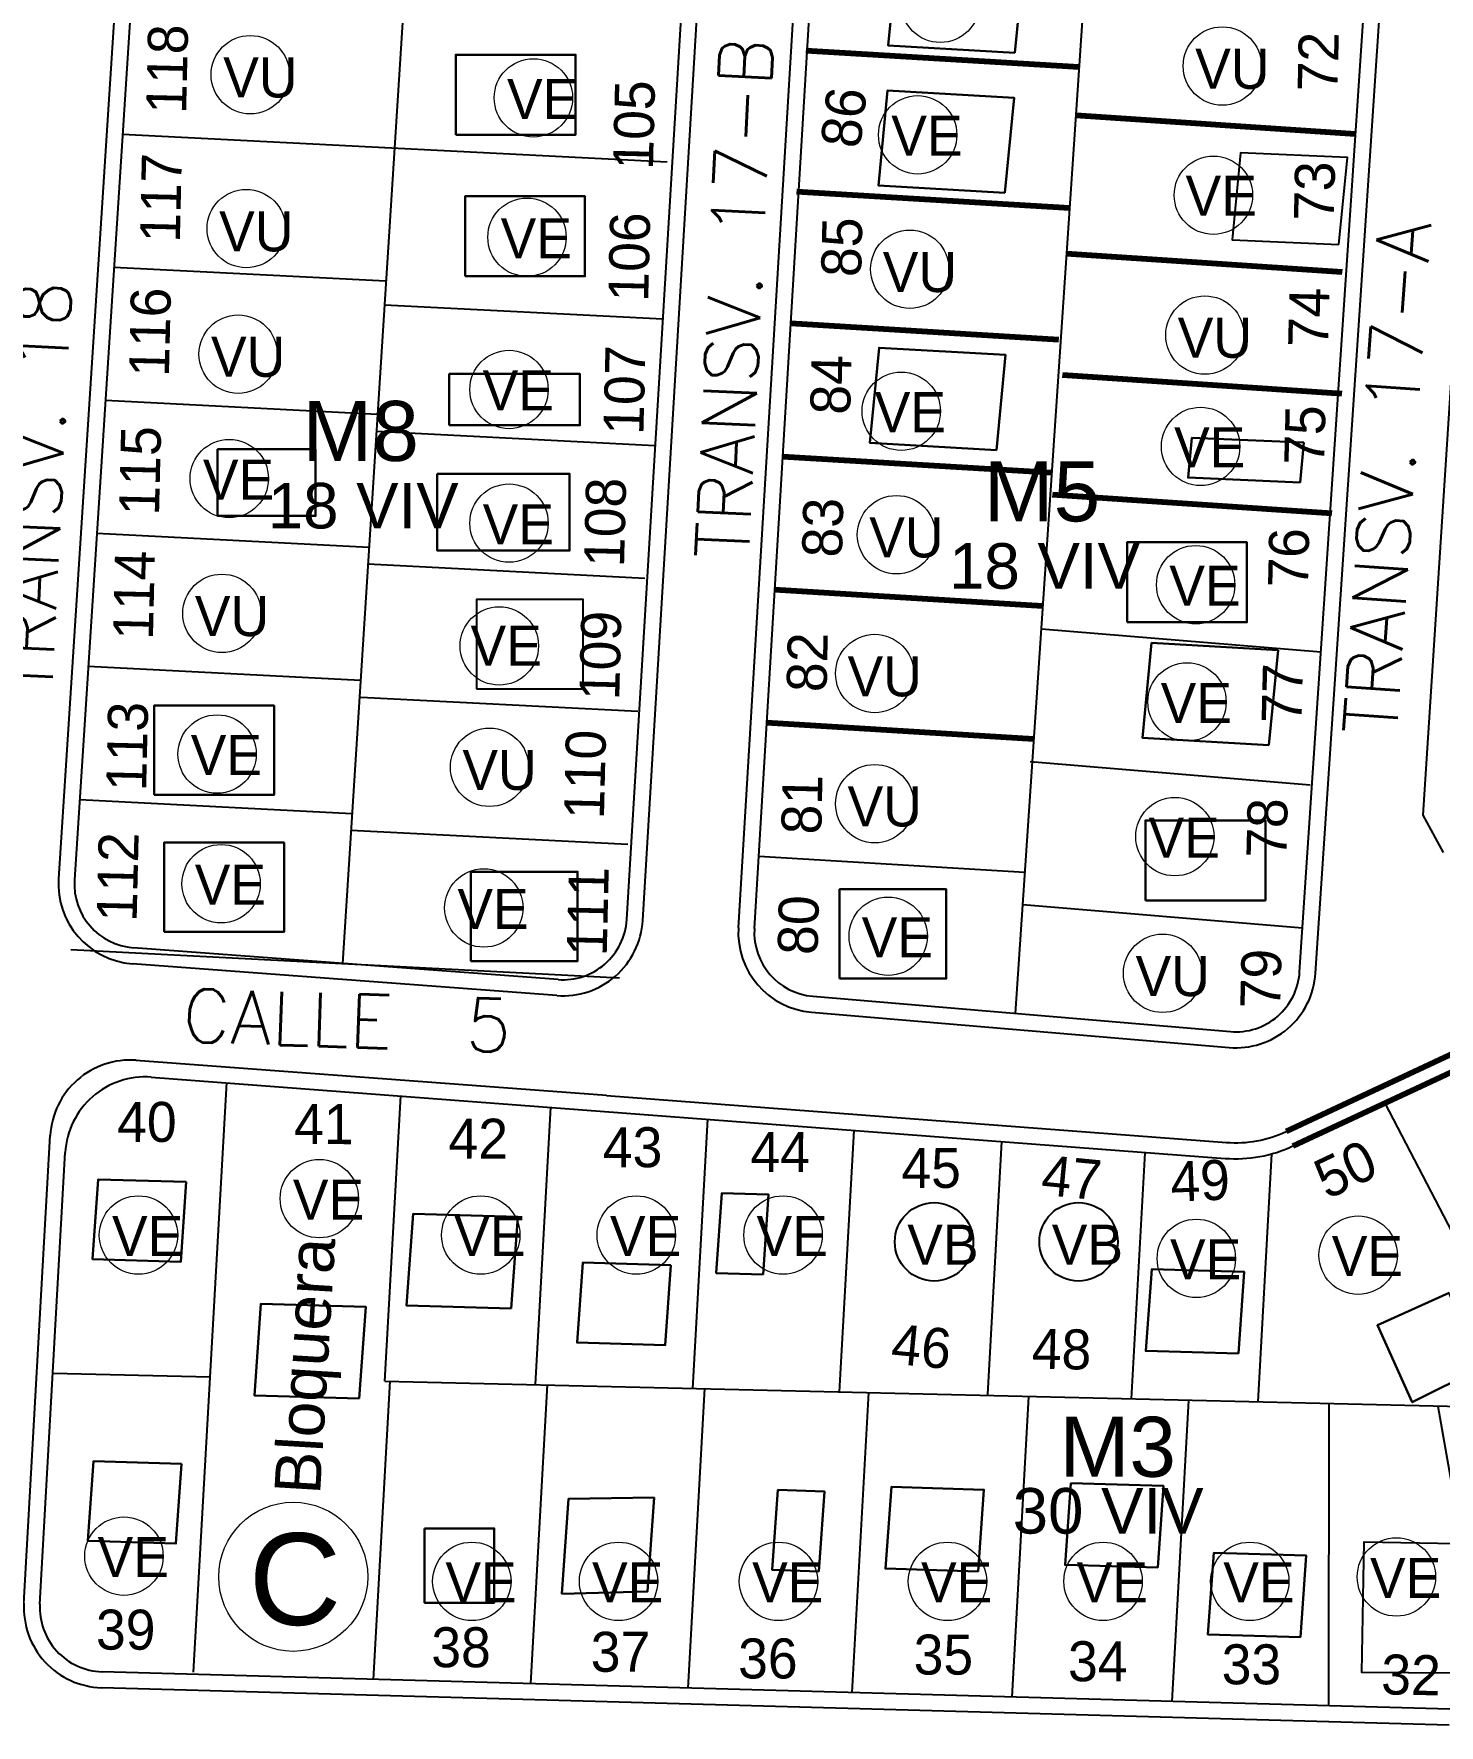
# Model space of a CAD drawing. Extents: x 472704 to 474638, y 1059265 to 1060325.
# Drawn here: x 473952.1 to 474057.6, y 1059510.2 to 1059637.1 of the extents above; entities that cross this region are included whole.
import ezdxf

# ---------------------------------------------------------------- set-up
doc = ezdxf.new("R2010")
doc.units = 0
doc.header["$LTSCALE"] = 0.4
doc.header["$MEASUREMENT"] = 0
for name, color, linetype in [('A-VIA-N', 7, 'CONTINUOUS'), ('BIFAMILIARES', 6, 'CONTINUOUS'), ('CASASDURAS', 1, 'CONTINUOUS'), ('Dura', 1, 'CONTINUOUS'), ('MANZANAS', 5, 'CONTINUOUS'), ('NumeroPropu', 6, 'CONTINUOUS'), ('PARCELASPEOPUESTAS', 3, 'CONTINUOUS'), ('TipoVivienda', 7, 'CONTINUOUS'), ('TOPONIMIA', 1, 'CONTINUOUS'), ('UNIFAMILIAR', 5, 'CONTINUOUS')]:
    doc.layers.add(name, color=color, linetype=linetype)
for name, color, linetype, lineweight in [('CALLES', 140, 'CONTINUOUS', 40), ('CASA', 31, 'CONTINUOUS', 30), ('texto-1', 3, 'CONTINUOUS', 40)]:
    doc.layers.add(name, color=color, linetype=linetype, lineweight=lineweight)
doc.styles.add('ARIAL', font='arial.ttf')
doc.styles.add('Numeros Parcelas', font='', dxfattribs={"height": 3})
doc.styles.get("Standard").update_dxf_attribs({"font": 'romans.shx'})
doc.styles.add('TipoVivienda', font='', dxfattribs={"height": 3})
doc.styles.get('Numeros Parcelas').set_extended_font_data('AvantGarde Bk BT')
doc.styles.get('TipoVivienda').set_extended_font_data('AvantGarde Bk BT')

msp = doc.modelspace()

# ---------------------------------------------------------------- linework, layer by layer
at = {"layer": 'A-VIA-N'}
for p, q in [((473959.23, 1059655.4), (473953.96, 1059573.71)), ((473997.79, 1059570.57), (474002.73, 1059652.63)), ((474004.97, 1059570.04), (474009.92, 1059652.23)), ((474048.28, 1059566.63), (474053.79, 1059649.29)), ((474056.34, 1059578.47), (474060.89, 1059648.77)), ((474057.88, 1059575.67), (474056.34, 1059578.47)), ((473991.36, 1059564.95), (473959.5, 1059567.34)), ((474010.46, 1059563.7), (474041.79, 1059561.05)), ((473995.07, 1059557.45), (473959.77, 1059560.09)), ((473995.07, 1059557.45), (474041.58, 1059553.93)), ((473951.37, 1059519.37), (473953.34, 1059554.45)), ((474058.31, 1059510.23), (473957.2, 1059513.04))]:
    msp.add_line(p, q, dxfattribs=at)
at = {"layer": 'A-VIA-N', "lineweight": 80}
msp.add_line((474103.41, 1059581.53), (474046.07, 1059554.75), dxfattribs=at)
at = {"layer": 'A-VIA-N'}
for centre, radius, start, end in [((473959.95, 1059573.32), 6, 176.3063, 265.7203), ((473991.8, 1059570.93), 6, 265.7203, 356.5541), ((474010.96, 1059569.68), 6, 176.5541, 265.1664), ((474042.29, 1059567.03), 6, 265.1664, 356.1876), ((473959.33, 1059554.11), 6, 85.7203, 176.7944), ((474042.26, 1059562.91), 9, 265.6697, 295.0358), ((473957.36, 1059519.04), 6, 176.7944, 268.41)]:
    msp.add_arc(centre, radius, start, end, dxfattribs=at)
at = {"layer": 'BIFAMILIARES', "linetype": 'Continuous'}
for centre in [(474019.65, 1059546.48), (474030.49, 1059546.48)]:
    msp.add_circle(centre, 2.94, dxfattribs=at)
at = {"layer": 'CASA'}
for points in [[(474025.71, 1059635.64), (474026.4, 1059642.76), (474016.91, 1059643.31), (474016.22, 1059636.19)], [(473983.76, 1059629.51), (473992.76, 1059629.51), (473992.76, 1059635.51), (473983.76, 1059635.51)], [(474024.96, 1059625.16), (474025.65, 1059632.28), (474016.16, 1059632.83), (474015.47, 1059625.71)], [(473984.46, 1059618.89), (473993.46, 1059618.89), (473993.46, 1059624.89), (473984.46, 1059624.89)], [(474024.33, 1059605.86), (474025.02, 1059612.99), (474015.53, 1059613.53), (474014.83, 1059606.41)], [(473983.28, 1059607.72), (473993.08, 1059607.72), (473993.08, 1059611.57), (473983.28, 1059611.57)], [(473965.9, 1059600.92), (473973.25, 1059600.92), (473973.25, 1059605.92), (473965.9, 1059605.92)], [(473982.37, 1059604.08), (473992.31, 1059604.08), (473992.31, 1059598.32), (473982.37, 1059598.32)], [(474034.13, 1059592.95), (474043.13, 1059592.95), (474043.13, 1059598.95), (474034.13, 1059598.95)], [(474044.77, 1059583.73), (474045.46, 1059590.85), (474035.97, 1059591.4), (474035.28, 1059584.28)], [(473961.13, 1059580), (473970.13, 1059580), (473970.13, 1059586.7), (473961.13, 1059586.7)], [(474035.51, 1059572.08), (474044.51, 1059572.08), (474044.51, 1059578.08), (474035.51, 1059578.08)], [(473961.88, 1059569.72), (473970.88, 1059569.72), (473970.88, 1059576.42), (473961.88, 1059576.42)], [(473984.9, 1059567.54), (473992.9, 1059567.54), (473992.9, 1059574.24), (473984.9, 1059574.24)], [(474012.56, 1059566.22), (474020.56, 1059566.22), (474020.56, 1059572.92), (474012.56, 1059572.92)], [(473987.93, 1059541.47), (473988.42, 1059548.36), (473980.57, 1059548.59), (473980.08, 1059541.7)], [(474058.29, 1059542.65), (474060.61, 1059536.97), (474055.53, 1059534.45), (474052.92, 1059540.22)], [(473976.52, 1059534.73), (473977.01, 1059541.61), (473969.15, 1059541.84), (473968.67, 1059534.95)], [(473981.43, 1059524.99), (473986.65, 1059524.99), (473986.65, 1059519.42), (473981.43, 1059519.42)]]:
    msp.add_lwpolyline(points, close=True, dxfattribs=at)
for points in [[(474047.4, 1059606.42), (474039, 1059606.78), (474038.71, 1059603.79), (474047.11, 1059603.43), (474047.4, 1059606.42)], [(473963.55, 1059550.97), (473956.94, 1059551.16), (473956.52, 1059545.17), (473963.13, 1059544.98), (473963.55, 1059550.97)], [(474006.82, 1059544.04), (474007.24, 1059550.03), (474003.73, 1059550.14), (474003.31, 1059544.14), (474006.82, 1059544.04)], [(473999.89, 1059544.72), (473993.29, 1059544.92), (473992.87, 1059538.93), (473999.47, 1059538.73), (473999.89, 1059544.72)], [(474042.49, 1059538.1), (474042.92, 1059544.22), (474035.98, 1059544.42), (474035.54, 1059538.3), (474042.49, 1059538.1)], [(473963.2, 1059529.84), (473956.59, 1059530.04), (473956.17, 1059524.05), (473962.77, 1059523.85), (473963.2, 1059529.84)], [(474022.96, 1059521.77), (474023.39, 1059527.89), (474016.45, 1059528.1), (474016, 1059521.98), (474022.96, 1059521.77)], [(474036.43, 1059522.05), (474036.86, 1059528.17), (474029.92, 1059528.37), (474029.48, 1059522.25), (474036.43, 1059522.05)], [(473998.65, 1059527.31), (473992.23, 1059527.21), (473991.73, 1059520.09), (473998.15, 1059520.25), (473998.65, 1059527.31)], [(474011.01, 1059521.77), (474011.43, 1059527.76), (474007.93, 1059527.87), (474007.51, 1059521.88), (474011.01, 1059521.77)], [(474047.15, 1059516.83), (474047.58, 1059522.95), (474040.64, 1059523.15), (474040.2, 1059517.03), (474047.15, 1059516.83)]]:
    msp.add_lwpolyline(points, dxfattribs=at)
at = {"layer": 'CASASDURAS'}
for points in [[(474050.02, 1059621.27), (474050.66, 1059627.8), (474042.65, 1059628.14), (474042.02, 1059621.62), (474050.02, 1059621.27)], [(474058.83, 1059523.93), (474058.76, 1059514.13), (474051.75, 1059514.19), (474051.93, 1059523.98), (474058.83, 1059523.86)]]:
    msp.add_lwpolyline(points, dxfattribs=at)
msp.add_lwpolyline([(473985.33, 1059587.95), (473993.33, 1059587.95), (473993.33, 1059594.65), (473985.33, 1059594.65)], close=True, dxfattribs=at)
at = {"layer": 'Dura', "linetype": 'Continuous', "lineweight": 20}
for centre in [(474040.61, 1059624.97), (473987.03, 1059591.17), (474054.34, 1059521.35)]:
    msp.add_circle(centre, 2.94, dxfattribs=at)
at = {"layer": 'PARCELASPEOPUESTAS'}
for p, q in [((473981.08, 1059658.71), (473975.26, 1059567.36)), ((473960.43, 1059655.32), (473955.16, 1059573.63)), ((474025.75, 1059563.61), (474031.96, 1059655.58)), ((473996.6, 1059570.65), (474001.54, 1059652.7)), ((474006.17, 1059569.97), (474011.12, 1059652.16)), ((474047.08, 1059566.71), (474052.59, 1059649.37)), ((473958.77, 1059629.56), (473999.63, 1059627.47)), ((473958.12, 1059619.58), (473978.52, 1059618.54)), ((473978.41, 1059616.76), (473999.31, 1059615.69)), ((473957.48, 1059609.6), (473977.88, 1059608.56)), ((473977.8, 1059607.28), (473998.7, 1059606.21)), ((473956.84, 1059599.62), (473977.25, 1059598.58)), ((473997.95, 1059596.23), (473977.17, 1059597.3)), ((474027.7, 1059592.46), (474048.68, 1059590.72)), ((473956.19, 1059589.64), (473976.61, 1059588.6)), ((473997.43, 1059586.25), (473976.64, 1059587.31)), ((474026.87, 1059582.5), (474047.86, 1059580.76)), ((473955.55, 1059579.66), (473975.97, 1059578.61)), ((473996.68, 1059576.27), (473975.89, 1059577.34)), ((474006.5, 1059575.4), (474026.47, 1059574.2)), ((474026.3, 1059571.79), (474047.3, 1059570.02)), ((473954.88, 1059568.4), (473996.04, 1059566.29)), ((473991.45, 1059566.15), (473959.59, 1059568.53)), ((474010.56, 1059564.9), (474041.89, 1059562.25)), ((473960.91, 1059558.84), (474041.49, 1059552.74)), ((473964.1, 1059514.21), (473966.58, 1059558.42)), ((473978.45, 1059536.04), (473979.64, 1059557.42)), ((473989.75, 1059535.77), (473990.91, 1059556.57)), ((474053.46, 1059556.88), (474064.03, 1059536.58)), ((474001.55, 1059535.49), (474002.68, 1059555.67)), ((474012.55, 1059535.23), (474013.65, 1059554.84)), ((474023.68, 1059535.03), (474024.74, 1059554)), ((473952.57, 1059519.31), (473954.47, 1059553.19)), ((474034.46, 1059534.71), (474035.49, 1059553.15)), ((474043.96, 1059534.48), (474045, 1059553.08)), ((473953.54, 1059536.63), (473965.34, 1059536.35)), ((473977.6, 1059513.67), (473978.85, 1059536.03)), ((473978.45, 1059536.04), (474059.23, 1059534.12)), ((473989.4, 1059513.35), (473990.65, 1059535.75)), ((474001.2, 1059513.02), (474002.45, 1059535.47)), ((474013.5, 1059512.68), (474014.75, 1059535.18)), ((474025.51, 1059512.34), (474026.76, 1059534.89)), ((474037.51, 1059512.01), (474038.76, 1059534.61)), ((474049.27, 1059511.68), (474049.3, 1059534.36)), ((474057.44, 1059534.16), (474061.35, 1059511.95)), ((474058.35, 1059511.43), (473957.23, 1059514.24))]:
    msp.add_line(p, q, dxfattribs=at)
at = {"layer": 'PARCELASPEOPUESTAS', "lineweight": 80}
for p, q in [((474030.54, 1059634.57), (474010.06, 1059635.8)), ((474030.3, 1059630.98), (474051.27, 1059629.58)), ((474029.83, 1059623.99), (474009.35, 1059625.23)), ((474029.6, 1059620.61), (474050.26, 1059619.23)), ((474029.01, 1059614.13), (474008.9, 1059615.34)), ((474029.28, 1059611.5), (474050.24, 1059610.1)), ((474028.49, 1059604.14), (474008.3, 1059605.35)), ((474028.53, 1059602.53), (474049.5, 1059601.13)), ((474027.81, 1059594.16), (474007.7, 1059595.37)), ((474027.14, 1059584.18), (474007.1, 1059585.39)), ((474103.92, 1059580.44), (474046.58, 1059553.66))]:
    msp.add_line(p, q, dxfattribs=at)
at = {"layer": 'PARCELASPEOPUESTAS'}
for centre, radius, start, end in [((473959.95, 1059573.32), 4.8, 176.3063, 265.7203), ((473991.8, 1059570.93), 4.8, 265.7203, 356.5541), ((474010.96, 1059569.68), 4.8, 176.5541, 265.1664), ((474042.29, 1059567.03), 4.8, 265.1664, 356.1876), ((473960.46, 1059552.85), 6, 85.6697, 176.7944), ((474042.26, 1059562.91), 10.2, 265.6697, 295.0358), ((473957.36, 1059519.04), 4.8, 176.7944, 268.41)]:
    msp.add_arc(centre, radius, start, end, dxfattribs=at)
at = {"layer": 'TipoVivienda', "linetype": 'Continuous', "lineweight": 20}
for centre in [(474020.12, 1059639.36), (473989.59, 1059632.27), (474018.42, 1059629.5), (473989.11, 1059621.82), (473987.76, 1059610.4), (474017.19, 1059608.77), (474039.65, 1059606.13), (473966.77, 1059603.72), (473987.76, 1059600.38), (474039.28, 1059595.76), (474038.63, 1059586.97), (473965.86, 1059583.06), (474037.72, 1059576.87), (473966.16, 1059573.34), (473985.87, 1059571.52), (474016.21, 1059569.4), (473973.53, 1059549.72), (473959.96, 1059546.99), (473985.64, 1059546.99), (473997.31, 1059546.99), (474008.32, 1059546.99), (474051.47, 1059545.48), (474039.33, 1059545.24), (473958.87, 1059522.91), (473984.97, 1059521.02), (473995.98, 1059521.02), (474007.98, 1059521.02), (474020.66, 1059521.02), (474032.33, 1059521.02), (474043.34, 1059521.02)]:
    msp.add_circle(centre, 2.94, dxfattribs=at)
at = {"layer": 'TOPONIMIA', "linetype": 'Continuous', "lineweight": 20}
msp.add_circle((473971.57, 1059521.36), 5.59, dxfattribs=at)
at = {"layer": 'UNIFAMILIAR', "linetype": 'Continuous', "lineweight": 20}
for centre in [(474041.28, 1059634.66), (473968.35, 1059634.01), (473968.05, 1059622.47), (474017.83, 1059619.42), (474039.97, 1059614.48), (473967.44, 1059613.05), (474016.83, 1059599.51), (473966.22, 1059593.61), (474015.2, 1059589.1), (473986.3, 1059582.07), (474015.2, 1059579.34), (474036.8, 1059566.62)]:
    msp.add_circle(centre, 2.94, dxfattribs=at)

# ---------------------------------------------------------------- texts
at = {"layer": 'CALLES', "linetype": 'Continuous'}
for s, rotation, p in [('TRANSV. 17-B', 87.2836, (474005.75, 1059597.62)), ('TRANSV. 17-A', 86.1519, (474054.36, 1059584.41)), ('TRANSV. 18', 87.2836, (473953.48, 1059587.47)), ('CALLE  5 ', 358.1306, (473963.21, 1059561.48))]:
    msp.add_text(s, height=4, rotation=rotation, dxfattribs=at).set_placement(p)
at = {"layer": 'MANZANAS', "linetype": 'Continuous', "style": 'ARIAL'}
for s, height, p in [('M8', 4.5, (473972.27, 1059605.04)), ('M5', 4.5, (474023.38, 1059600.51)), ('18 VIV', 3.416, (473969.66, 1059599.98)), ('18 VIV', 3.416, (474020.78, 1059595.46)), ('M3', 4.5, (474029.07, 1059528.86)), ('30 VIV', 3.416, (474025.55, 1059524.6))]:
    msp.add_text(s, height=height, dxfattribs=at).set_placement(p)
at = {"layer": 'NumeroPropu', "linetype": 'Continuous', "lineweight": 20, "style": 'Numeros Parcelas'}
for s, rotation, p in [('118', 88.6338, (473963.53, 1059631.05)), ('72', 88.6338, (474049.92, 1059632.71)), ('105', 88.6338, (473998.56, 1059626.86)), ('86', 83.2744, (474014.1, 1059628.41)), ('117', 88.6338, (473963.06, 1059621.39)), ('73', 88.6338, (474049.64, 1059623.01)), ('106', 88.6338, (473998.2, 1059616.96)), ('85', 88.6338, (474014.17, 1059618.81)), ('116', 88.6338, (473962.24, 1059611.32)), ('74', 88.6338, (474049.21, 1059613.54)), ('107', 88.6338, (473997.84, 1059606.97)), ('84', 88.6338, (474013.35, 1059608.49)), ('75', 88.6338, (474048.92, 1059604.72)), ('115', 88.6338, (473961.5, 1059600.93)), ('108', 88.6338, (473996.39, 1059597.06)), ('83', 88.6338, (474012.74, 1059597.78)), ('76', 88.6338, (474047.7, 1059595.51)), ('114', 88.6338, (473961.04, 1059591.6)), ('109', 88.6338, (473996.03, 1059587.07)), ('82', 88.6338, (474011.58, 1059587.68)), ('77', 88.6338, (474047.22, 1059585.35)), ('113', 88.6338, (473960.53, 1059580.25)), ('110', 88.6338, (473994.88, 1059578.15)), ('81', 88.6338, (474011.18, 1059577.01)), ('78', 88.6338, (474046.08, 1059575.25)), ('112', 88.6338, (473959.82, 1059570.46)), ('111', 88.6338, (473995.09, 1059567.88)), ('80', 88.6338, (474010.91, 1059567.97)), ('79', 88.6338, (474045.62, 1059563.95)), ('40', 359.9215, (473958.36, 1059553.98)), ('41', 359.9215, (473971.63, 1059553.81)), ('42', 359.9215, (473983.22, 1059552.72)), ('43', 359.9215, (473994.8, 1059552.08)), ('44', 359.9215, (474005.87, 1059551.72)), ('45', 359.9215, (474017.2, 1059550.53)), ('50', 25.4076, (474049.14, 1059549.62)), ('47', 354.4754, (474027.61, 1059550.02)), ('49', 2.2394, (474037.44, 1059549.49)), ('46', 354.4754, (474016.34, 1059537.36)), ('48', 358.8712, (474026.96, 1059536.98)), ('39', 359.9215, (473956.77, 1059515.9)), ('38', 359.9215, (473981.93, 1059514.58)), ('37', 359.9215, (473993.89, 1059514.24)), ('36', 359.9215, (474004.95, 1059513.74)), ('35', 359.9215, (474018.12, 1059514.03)), ('34', 359.9215, (474029.7, 1059513.53)), ('33', 359.9215, (474041.23, 1059513.3)), ('32', 358.8759, (474053.18, 1059512.55))]:
    msp.add_text(s, height=3, rotation=rotation, dxfattribs=at).set_placement(p)
at = {"layer": 'texto-1', "color": 0, "style": 'ARIAL'}
msp.add_text('Bloquera', height=3.44, rotation=86.5887, dxfattribs=at).set_placement((473973.58, 1059527.48))
at = {"layer": 'TipoVivienda', "linetype": 'Continuous', "lineweight": 20, "style": 'TipoVivienda'}
for s, p in [('VU', (474039.24, 1059632.95)), ('VU', (473966.32, 1059632.3)), ('VE', (473987.61, 1059630.69)), ('VE', (474016.44, 1059627.93)), ('VE', (474038.52, 1059623.43)), ('VU', (473966.01, 1059620.76)), ('VE', (473987.13, 1059620.24)), ('VU', (474015.8, 1059617.71)), ('VU', (474037.93, 1059612.78)), ('VU', (473965.4, 1059611.35)), ('VE', (473985.78, 1059608.83)), ('VE', (474015.2, 1059607.2)), ('VE', (474037.66, 1059604.56)), ('VE', (473964.79, 1059602.14)), ('VE', (473985.78, 1059598.8)), ('VU', (474014.79, 1059597.81)), ('VE', (474037.3, 1059594.18)), ('VU', (473964.19, 1059591.91)), ('VE', (473984.87, 1059589.69)), ('VU', (474013.16, 1059587.39)), ('VE', (474036.65, 1059585.4)), ('VE', (473963.88, 1059581.49)), ('VU', (473984.26, 1059580.37)), ('VU', (474013.16, 1059577.63)), ('VE', (474035.74, 1059575.29)), ('VE', (473964.18, 1059571.77)), ('VE', (473983.89, 1059569.95)), ('VE', (474014.22, 1059567.82)), ('VU', (474034.77, 1059564.91)), ('VE', (473971.54, 1059548.15)), ('VE', (473957.97, 1059545.42)), ('VE', (473983.65, 1059545.42)), ('VE', (473995.33, 1059545.42)), ('VE', (474006.33, 1059545.42)), ('VB', (474017.64, 1059544.77)), ('VB', (474028.48, 1059544.77)), ('VE', (474037.35, 1059543.67)), ('VE', (474049.49, 1059543.91)), ('VE', (473956.89, 1059521.34)), ('VE', (473982.99, 1059519.44)), ('VE', (473993.99, 1059519.44)), ('VE', (474006, 1059519.44)), ('VE', (474018.67, 1059519.44)), ('VE', (474030.35, 1059519.44)), ('VE', (474041.35, 1059519.44)), ('VE', (474052.36, 1059519.78))]:
    msp.add_text(s, height=3, dxfattribs=at).set_placement(p)
at = {"layer": 'TOPONIMIA', "linetype": 'Continuous', "style": 'ARIAL'}
msp.add_text('C', height=6.88, dxfattribs=at).set_placement((473968.23, 1059517.75))

doc.saveas('drawing.dxf')
